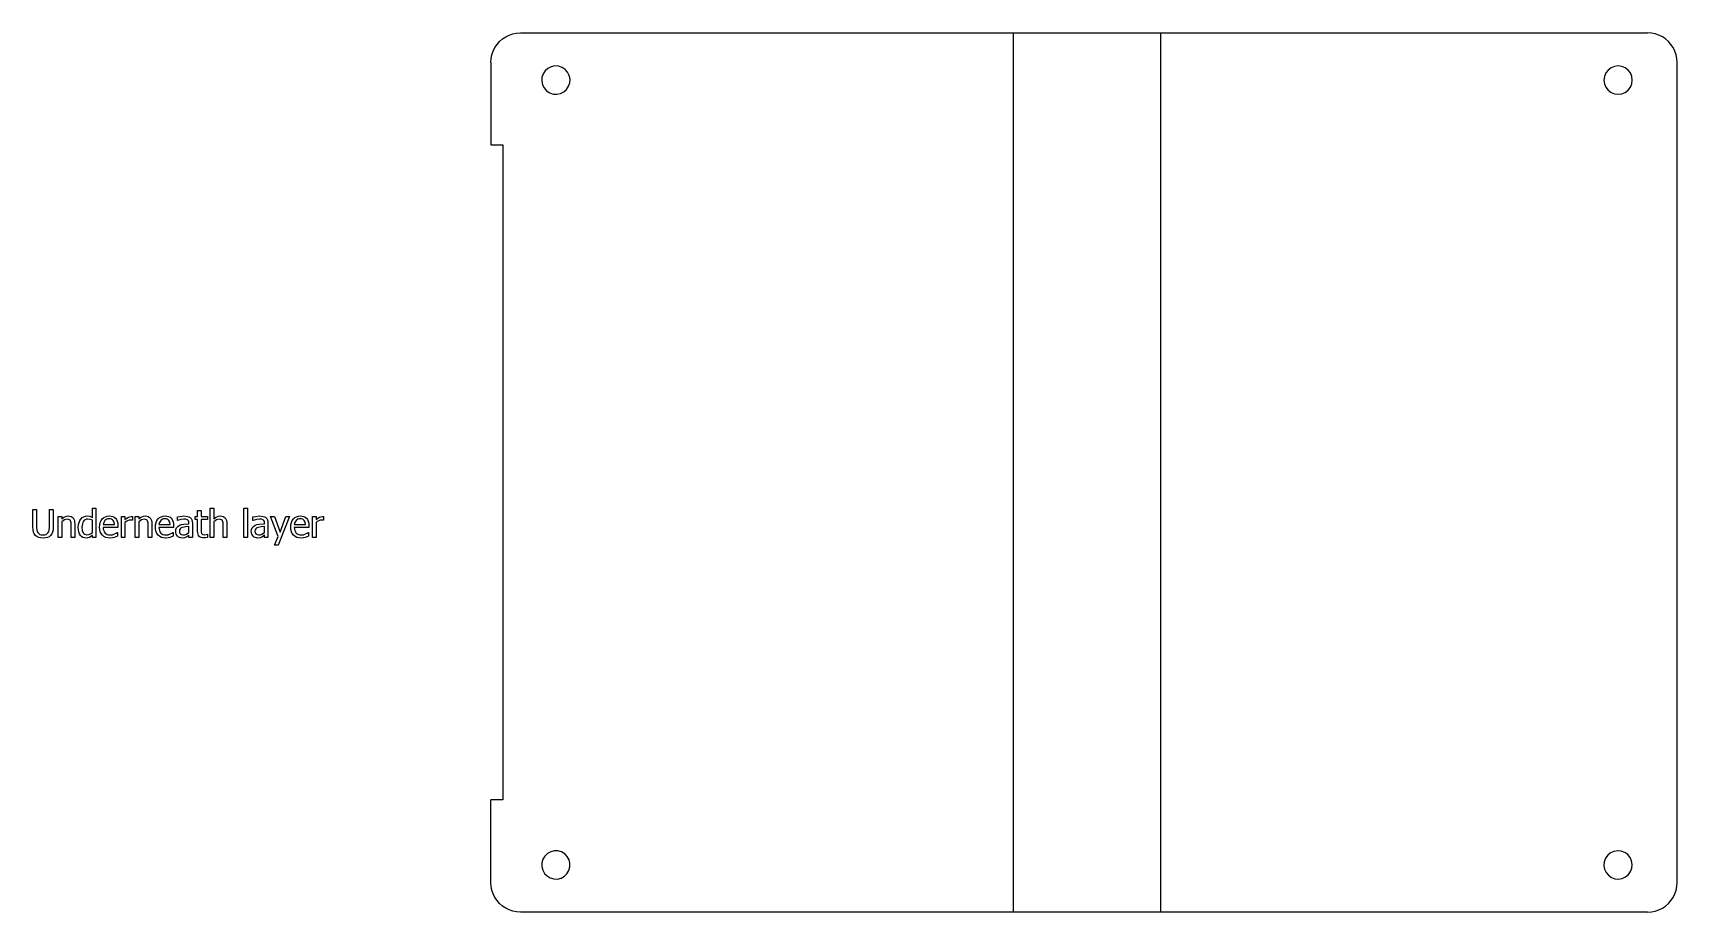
# Model space of a CAD drawing. Extents: x -272 to 362, y -437 to 464.
# Drawn here: x -255.7 to 23, y -437.3 to -288.3 of the extents above; entities that cross this region are included whole.
import ezdxf

# ---------------------------------------------------------------- set-up
doc = ezdxf.new("R2010")
doc.units = 0
doc.layers.get('0').update_dxf_attribs({"linetype": 'CONTINUOUS'})

msp = doc.modelspace()

# ---------------------------------------------------------------- linework, layer by layer
for p, q in [((-176.57, -289.79), (-176.08, -289.35)), ((-176.08, -289.35), (-175.53, -288.99)), ((-175.53, -288.99), (-174.95, -288.7)), ((-174.95, -288.7), (-174.33, -288.49)), ((-174.33, -288.49), (-173.69, -288.36)), ((-173.69, -288.36), (-173.03, -288.32)), ((-173.03, -288.32), (-89.53, -288.32)), ((-89.53, -288.32), (-64.53, -288.32)), ((-89.53, -288.32), (-89.53, -437.32)), ((-64.53, -288.32), (17.97, -288.32)), ((-64.53, -437.32), (-64.53, -288.32)), ((18.62, -288.36), (17.97, -288.32)), ((19.26, -288.49), (18.62, -288.36)), ((19.88, -288.7), (19.26, -288.49)), ((20.47, -288.99), (19.88, -288.7)), ((21.01, -289.35), (20.47, -288.99)), ((21.5, -289.79), (21.01, -289.35)), ((-177.99, -292.67), (-177.86, -292.03)), ((-177.86, -292.03), (-177.65, -291.41)), ((-177.65, -291.41), (-177.36, -290.82)), ((-177.36, -290.82), (-177, -290.28)), ((-177, -290.28), (-176.57, -289.79)), ((21.93, -290.28), (21.5, -289.79)), ((22.3, -290.82), (21.93, -290.28)), ((22.59, -291.41), (22.3, -290.82)), ((22.8, -292.03), (22.59, -291.41)), ((22.92, -292.67), (22.8, -292.03)), ((-178.03, -293.32), (-177.99, -292.67)), ((-178.03, -293.32), (-178.03, -307.32)), ((-169.19, -295.27), (-169.39, -295.86)), ((-168.84, -294.75), (-169.19, -295.27)), ((-168.38, -294.33), (-168.84, -294.75)), ((-167.82, -294.05), (-168.38, -294.33)), ((-167.2, -293.93), (-167.82, -294.05)), ((-166.58, -293.97), (-167.2, -293.93)), ((-165.98, -294.16), (-166.58, -293.97)), ((-165.46, -294.51), (-165.98, -294.16)), ((-165.04, -294.98), (-165.46, -294.51)), ((-164.76, -295.54), (-165.04, -294.98)), ((10.89, -295.12), (10.65, -295.7)), ((11.27, -294.62), (10.89, -295.12)), ((11.77, -294.24), (11.27, -294.62)), ((12.35, -294), (11.77, -294.24)), ((12.97, -293.92), (12.35, -294)), ((13.59, -294), (12.97, -293.92)), ((14.17, -294.24), (13.59, -294)), ((14.66, -294.62), (14.17, -294.24)), ((15.05, -295.12), (14.66, -294.62)), ((15.29, -295.7), (15.05, -295.12)), ((22.97, -293.32), (22.92, -292.67)), ((22.97, -432.32), (22.97, -293.32)), ((-169.39, -295.86), (-169.43, -296.49)), ((-169.43, -296.49), (-169.3, -297.1)), ((-169.3, -297.1), (-169.02, -297.66)), ((-169.02, -297.66), (-168.61, -298.13)), ((-165.69, -298.31), (-165.22, -297.9)), ((-165.22, -297.9), (-164.88, -297.37)), ((-164.88, -297.37), (-164.68, -296.78)), ((-164.64, -296.15), (-164.76, -295.54)), ((-164.68, -296.78), (-164.64, -296.15)), ((10.65, -295.7), (10.57, -296.32)), ((10.57, -296.32), (10.65, -296.94)), ((10.65, -296.94), (10.89, -297.52)), ((10.89, -297.52), (11.27, -298.02)), ((11.27, -298.02), (11.77, -298.4)), ((14.17, -298.4), (14.66, -298.02)), ((14.66, -298.02), (15.05, -297.52)), ((15.05, -297.52), (15.29, -296.94)), ((15.37, -296.32), (15.29, -295.7)), ((15.29, -296.94), (15.37, -296.32)), ((-168.61, -298.13), (-168.08, -298.48)), ((-168.08, -298.48), (-167.49, -298.68)), ((-167.49, -298.68), (-166.86, -298.72)), ((-166.86, -298.72), (-166.25, -298.59)), ((-166.25, -298.59), (-165.69, -298.31)), ((11.77, -298.4), (12.35, -298.64)), ((12.35, -298.64), (12.97, -298.72)), ((12.97, -298.72), (13.59, -298.64)), ((13.59, -298.64), (14.17, -298.4)), ((-178.03, -307.32), (-176.03, -307.32)), ((-176.03, -307.32), (-176.03, -418.32)), ((-255.66, -372.06), (-255.66, -369.09)), ((-255.66, -369.09), (-255.03, -369.09)), ((-255.03, -369.09), (-255.03, -372.06)), ((-252.85, -372.07), (-252.85, -369.09)), ((-252.85, -369.09), (-252.22, -369.09)), ((-252.22, -369.09), (-252.22, -372.06)), ((-251.36, -373.84), (-251.36, -370.28)), ((-251.36, -370.28), (-250.76, -370.28)), ((-250.76, -370.28), (-250.76, -370.67)), ((-250.76, -370.67), (-250.49, -370.46)), ((-250.49, -370.46), (-250.23, -370.31)), ((-250.23, -370.31), (-249.96, -370.21)), ((-249.96, -370.21), (-249.68, -370.18)), ((-249.68, -370.18), (-249.43, -370.2)), ((-249.43, -370.2), (-249.21, -370.27)), ((-249.21, -370.27), (-249.02, -370.37)), ((-249.02, -370.37), (-248.85, -370.53)), ((-248.85, -370.53), (-248.72, -370.72)), ((-247.5, -370.68), (-247.29, -370.47)), ((-247.29, -370.47), (-247.03, -370.31)), ((-247.03, -370.31), (-246.75, -370.21)), ((-246.75, -370.21), (-246.45, -370.18)), ((-246.45, -370.18), (-245.99, -370.24)), ((-245.99, -370.24), (-245.57, -370.42)), ((-245.57, -370.42), (-245.57, -368.88)), ((-245.57, -368.88), (-244.97, -368.88)), ((-244.97, -368.88), (-244.97, -373.84)), ((-243.89, -370.7), (-243.64, -370.47)), ((-243.64, -370.47), (-243.36, -370.31)), ((-243.36, -370.31), (-243.05, -370.21)), ((-243.05, -370.21), (-242.69, -370.18)), ((-242.69, -370.18), (-242.38, -370.2)), ((-242.38, -370.2), (-242.11, -370.28)), ((-242.11, -370.28), (-241.87, -370.4)), ((-241.87, -370.4), (-241.66, -370.58)), ((-240.66, -373.84), (-240.66, -370.28)), ((-240.66, -370.28), (-240.06, -370.28)), ((-240.06, -370.28), (-240.06, -370.81)), ((-240.06, -370.81), (-239.75, -370.56)), ((-239.75, -370.56), (-239.48, -370.4)), ((-239.48, -370.4), (-239.24, -370.31)), ((-239.24, -370.31), (-239.01, -370.28)), ((-239.01, -370.28), (-238.87, -370.28)), ((-238.87, -370.28), (-238.77, -370.3)), ((-238.77, -370.3), (-238.77, -370.92)), ((-238.3, -373.84), (-238.3, -370.28)), ((-238.3, -370.28), (-237.7, -370.28)), ((-237.7, -370.28), (-237.7, -370.67)), ((-237.7, -370.67), (-237.43, -370.46)), ((-237.43, -370.46), (-237.17, -370.31)), ((-237.17, -370.31), (-236.9, -370.21)), ((-236.9, -370.21), (-236.62, -370.18)), ((-236.62, -370.18), (-236.37, -370.2)), ((-236.37, -370.2), (-236.15, -370.27)), ((-236.15, -370.27), (-235.96, -370.37)), ((-235.96, -370.37), (-235.79, -370.53)), ((-235.79, -370.53), (-235.67, -370.72)), ((-234.44, -370.7), (-234.2, -370.47)), ((-234.2, -370.47), (-233.92, -370.31)), ((-233.92, -370.31), (-233.6, -370.21)), ((-233.6, -370.21), (-233.25, -370.18)), ((-233.25, -370.18), (-232.94, -370.2)), ((-232.94, -370.2), (-232.66, -370.28)), ((-232.66, -370.28), (-232.42, -370.4)), ((-232.42, -370.4), (-232.22, -370.58)), ((-231.17, -370.36), (-230.7, -370.25)), ((-231.17, -370.96), (-231.17, -370.36)), ((-230.7, -370.25), (-230.08, -370.19)), ((-230.08, -370.19), (-229.46, -370.25)), ((-229.46, -370.25), (-229.22, -370.33)), ((-229.22, -370.33), (-229.01, -370.46)), ((-229.01, -370.46), (-228.84, -370.63)), ((-228.15, -370.78), (-228.15, -370.28)), ((-228.15, -370.28), (-227.74, -370.28)), ((-227.74, -370.28), (-227.74, -369.25)), ((-227.74, -369.25), (-227.14, -369.25)), ((-227.14, -369.25), (-227.14, -370.28)), ((-227.14, -370.28), (-226.04, -370.28)), ((-226.04, -370.28), (-226.04, -370.78)), ((-225.59, -373.84), (-225.59, -368.88)), ((-225.59, -368.88), (-224.99, -368.88)), ((-224.99, -368.88), (-224.99, -370.67)), ((-224.99, -370.67), (-224.73, -370.46)), ((-224.73, -370.46), (-224.46, -370.31)), ((-224.46, -370.31), (-224.19, -370.21)), ((-224.19, -370.21), (-223.91, -370.18)), ((-223.91, -370.18), (-223.66, -370.2)), ((-223.66, -370.2), (-223.44, -370.27)), ((-223.44, -370.27), (-223.25, -370.37)), ((-223.25, -370.37), (-223.09, -370.53)), ((-223.09, -370.53), (-222.96, -370.72)), ((-219.89, -373.84), (-219.89, -368.88)), ((-219.89, -368.88), (-219.29, -368.88)), ((-219.29, -368.88), (-219.29, -373.84)), ((-218.37, -370.36), (-217.89, -370.25)), ((-218.37, -370.96), (-218.37, -370.36)), ((-217.89, -370.25), (-217.28, -370.19)), ((-217.28, -370.19), (-216.66, -370.25)), ((-216.66, -370.25), (-216.42, -370.33)), ((-216.42, -370.33), (-216.21, -370.46)), ((-216.21, -370.46), (-216.04, -370.63)), ((-214.1, -373.67), (-215.39, -370.28)), ((-215.39, -370.28), (-214.74, -370.28)), ((-214.74, -370.28), (-213.77, -372.92)), ((-212.17, -370.28), (-214.09, -375.16)), ((-213.77, -372.92), (-212.8, -370.28)), ((-212.8, -370.28), (-212.17, -370.28)), ((-211.51, -370.7), (-211.26, -370.47)), ((-211.26, -370.47), (-210.98, -370.31)), ((-210.98, -370.31), (-210.67, -370.21)), ((-210.67, -370.21), (-210.32, -370.18)), ((-210.32, -370.18), (-210, -370.2)), ((-210, -370.2), (-209.73, -370.28)), ((-209.73, -370.28), (-209.49, -370.4)), ((-209.49, -370.4), (-209.28, -370.58)), ((-208.28, -373.84), (-208.28, -370.28)), ((-208.28, -370.28), (-207.68, -370.28)), ((-207.68, -370.28), (-207.68, -370.81)), ((-207.68, -370.81), (-207.37, -370.56)), ((-207.37, -370.56), (-207.11, -370.4)), ((-207.11, -370.4), (-206.86, -370.31)), ((-206.86, -370.31), (-206.63, -370.28)), ((-206.63, -370.28), (-206.49, -370.28)), ((-206.49, -370.28), (-206.39, -370.3)), ((-206.39, -370.3), (-206.39, -370.92)), ((-255.63, -372.52), (-255.66, -372.06)), ((-255.56, -372.91), (-255.63, -372.52)), ((-255.42, -373.23), (-255.56, -372.91)), ((-255.2, -373.51), (-255.42, -373.23)), ((-255.03, -372.06), (-254.98, -372.61)), ((-254.98, -372.61), (-254.92, -372.82)), ((-254.92, -372.82), (-254.82, -373.01)), ((-254.82, -373.01), (-254.67, -373.18)), ((-254.67, -373.18), (-254.47, -373.31)), ((-254.47, -373.31), (-254.23, -373.38)), ((-253.66, -373.38), (-253.41, -373.31)), ((-253.41, -373.31), (-253.21, -373.18)), ((-253.21, -373.18), (-253.06, -373.01)), ((-253.06, -373.01), (-252.96, -372.82)), ((-252.96, -372.82), (-252.89, -372.61)), ((-252.89, -372.61), (-252.85, -372.07)), ((-252.46, -373.23), (-252.67, -373.51)), ((-252.32, -372.91), (-252.46, -373.23)), ((-252.24, -372.52), (-252.32, -372.91)), ((-252.22, -372.06), (-252.24, -372.52)), ((-250.3, -370.87), (-250.76, -371.18)), ((-250.76, -371.18), (-250.76, -373.84)), ((-250.06, -370.78), (-250.3, -370.87)), ((-249.83, -370.75), (-250.06, -370.78)), ((-249.63, -370.77), (-249.83, -370.75)), ((-249.48, -370.82), (-249.63, -370.77)), ((-249.36, -370.9), (-249.48, -370.82)), ((-249.27, -371.02), (-249.36, -370.9)), ((-249.18, -371.36), (-249.27, -371.02)), ((-249.16, -371.81), (-249.18, -371.36)), ((-249.16, -373.84), (-249.16, -371.81)), ((-248.72, -370.72), (-248.63, -370.95)), ((-248.63, -370.95), (-248.58, -371.22)), ((-248.58, -371.22), (-248.56, -371.53)), ((-248.56, -371.53), (-248.56, -373.84)), ((-247.96, -372.09), (-247.93, -371.65)), ((-247.94, -372.51), (-247.96, -372.09)), ((-247.86, -372.89), (-247.94, -372.51)), ((-247.93, -371.65), (-247.84, -371.28)), ((-247.75, -373.2), (-247.86, -372.89)), ((-247.84, -371.28), (-247.69, -370.95)), ((-247.59, -373.47), (-247.75, -373.2)), ((-247.69, -370.95), (-247.5, -370.68)), ((-247.27, -371.5), (-247.34, -372.08)), ((-247.34, -372.08), (-247.29, -372.63)), ((-247.29, -372.63), (-247.14, -373.04)), ((-247.19, -371.27), (-247.27, -371.5)), ((-247.08, -371.08), (-247.19, -371.27)), ((-247.14, -373.04), (-247.02, -373.18)), ((-246.94, -370.92), (-247.08, -371.08)), ((-247.02, -373.18), (-246.88, -373.29)), ((-246.77, -370.82), (-246.94, -370.92)), ((-246.88, -373.29), (-246.7, -373.35)), ((-246.57, -370.75), (-246.77, -370.82)), ((-246.7, -373.35), (-246.49, -373.37)), ((-246.35, -370.73), (-246.57, -370.75)), ((-246.49, -373.37), (-246.26, -373.35)), ((-245.97, -370.77), (-246.35, -370.73)), ((-246.26, -373.35), (-246.02, -373.27)), ((-246.02, -373.27), (-245.79, -373.14)), ((-245.57, -370.92), (-245.97, -370.77)), ((-245.79, -373.14), (-245.57, -372.98)), ((-245.57, -372.98), (-245.57, -370.92)), ((-244.35, -372.08), (-244.32, -371.67)), ((-244.32, -372.5), (-244.35, -372.08)), ((-244.32, -371.67), (-244.23, -371.3)), ((-244.23, -372.87), (-244.32, -372.5)), ((-244.23, -371.3), (-244.09, -370.98)), ((-244.08, -373.18), (-244.23, -372.87)), ((-244.09, -370.98), (-243.89, -370.7)), ((-243.87, -373.45), (-244.08, -373.18)), ((-243.65, -371.27), (-243.74, -371.66)), ((-243.74, -371.66), (-241.85, -371.66)), ((-241.26, -372.12), (-243.74, -372.12)), ((-243.74, -372.12), (-243.72, -372.42)), ((-243.72, -372.42), (-243.66, -372.67)), ((-243.66, -372.67), (-243.56, -372.89)), ((-243.44, -370.96), (-243.65, -371.27)), ((-243.56, -372.89), (-243.42, -373.08)), ((-243.14, -370.75), (-243.44, -370.96)), ((-243.42, -373.08), (-243.25, -373.22)), ((-243.25, -373.22), (-243.05, -373.32)), ((-242.95, -370.69), (-243.14, -370.75)), ((-243.05, -373.32), (-242.82, -373.38)), ((-242.73, -370.67), (-242.95, -370.69)), ((-242.51, -370.69), (-242.73, -370.67)), ((-242.32, -370.74), (-242.51, -370.69)), ((-242.17, -370.83), (-242.32, -370.74)), ((-242.05, -370.95), (-242.17, -370.83)), ((-242.17, -373.36), (-241.83, -373.24)), ((-241.91, -371.25), (-242.05, -370.95)), ((-241.85, -371.66), (-241.91, -371.25)), ((-241.83, -373.24), (-241.55, -373.1)), ((-241.66, -370.58), (-241.49, -370.8)), ((-241.55, -373.1), (-241.37, -372.97)), ((-241.49, -370.8), (-241.37, -371.08)), ((-241.37, -371.08), (-241.29, -371.4)), ((-241.37, -372.97), (-241.33, -372.97)), ((-241.33, -372.97), (-241.33, -373.63)), ((-241.29, -371.4), (-241.26, -371.8)), ((-241.26, -371.8), (-241.26, -372.12)), ((-239.84, -371.13), (-240.06, -371.31)), ((-240.06, -371.31), (-240.06, -373.84)), ((-239.6, -371), (-239.84, -371.13)), ((-239.36, -370.92), (-239.6, -371)), ((-239.12, -370.89), (-239.36, -370.92)), ((-238.94, -370.9), (-239.12, -370.89)), ((-238.8, -370.92), (-238.94, -370.9)), ((-238.77, -370.92), (-238.8, -370.92)), ((-237.24, -370.87), (-237.7, -371.18)), ((-237.7, -371.18), (-237.7, -373.84)), ((-237, -370.78), (-237.24, -370.87)), ((-236.78, -370.75), (-237, -370.78)), ((-236.57, -370.77), (-236.78, -370.75)), ((-236.42, -370.82), (-236.57, -370.77)), ((-236.3, -370.9), (-236.42, -370.82)), ((-236.21, -371.02), (-236.3, -370.9)), ((-236.12, -371.36), (-236.21, -371.02)), ((-236.1, -371.81), (-236.12, -371.36)), ((-236.1, -373.84), (-236.1, -371.81)), ((-235.67, -370.72), (-235.57, -370.95)), ((-235.57, -370.95), (-235.52, -371.22)), ((-235.52, -371.22), (-235.5, -371.53)), ((-235.5, -371.53), (-235.5, -373.84)), ((-234.9, -372.08), (-234.87, -371.67)), ((-234.87, -372.5), (-234.9, -372.08)), ((-234.87, -371.67), (-234.79, -371.3)), ((-234.78, -372.87), (-234.87, -372.5)), ((-234.79, -371.3), (-234.64, -370.98)), ((-234.64, -373.18), (-234.78, -372.87)), ((-234.64, -370.98), (-234.44, -370.7)), ((-234.43, -373.45), (-234.64, -373.18)), ((-234.2, -371.27), (-234.29, -371.66)), ((-234.29, -371.66), (-232.4, -371.66)), ((-231.82, -372.12), (-234.29, -372.12)), ((-234.29, -372.12), (-234.27, -372.42)), ((-234.27, -372.42), (-234.21, -372.67)), ((-234.21, -372.67), (-234.12, -372.89)), ((-234, -370.96), (-234.2, -371.27)), ((-234.12, -372.89), (-233.98, -373.08)), ((-233.69, -370.75), (-234, -370.96)), ((-233.98, -373.08), (-233.81, -373.22)), ((-233.81, -373.22), (-233.61, -373.32)), ((-233.51, -370.69), (-233.69, -370.75)), ((-233.61, -373.32), (-233.37, -373.38)), ((-233.29, -370.67), (-233.51, -370.69)), ((-233.06, -370.69), (-233.29, -370.67)), ((-232.88, -370.74), (-233.06, -370.69)), ((-232.73, -370.83), (-232.88, -370.74)), ((-232.61, -370.95), (-232.73, -370.83)), ((-232.73, -373.36), (-232.38, -373.24)), ((-232.46, -371.25), (-232.61, -370.95)), ((-232.4, -371.66), (-232.46, -371.25)), ((-232.38, -373.24), (-232.11, -373.1)), ((-232.22, -370.58), (-232.05, -370.8)), ((-232.11, -373.1), (-231.92, -372.97)), ((-232.05, -370.8), (-231.92, -371.08)), ((-231.92, -371.08), (-231.85, -371.4)), ((-231.92, -372.97), (-231.89, -372.97)), ((-231.89, -372.97), (-231.89, -373.63)), ((-231.85, -371.4), (-231.82, -371.8)), ((-231.82, -371.8), (-231.82, -372.12)), ((-231.46, -372.81), (-231.42, -372.47)), ((-231.44, -373.04), (-231.46, -372.81)), ((-231.38, -373.27), (-231.44, -373.04)), ((-231.42, -372.47), (-231.31, -372.18)), ((-231.28, -373.46), (-231.38, -373.27)), ((-231.31, -372.18), (-231.1, -371.95)), ((-231.14, -370.96), (-231.17, -370.96)), ((-230.57, -370.78), (-231.14, -370.96)), ((-231.1, -371.95), (-230.81, -371.77)), ((-230.8, -372.53), (-230.84, -372.77)), ((-230.84, -372.77), (-230.8, -373.04)), ((-230.81, -371.77), (-230.48, -371.65)), ((-230.69, -372.35), (-230.8, -372.53)), ((-230.8, -373.04), (-230.67, -373.24)), ((-230.51, -372.22), (-230.69, -372.35)), ((-230.67, -373.24), (-230.46, -373.35)), ((-230.09, -370.72), (-230.57, -370.78)), ((-230.29, -372.12), (-230.51, -372.22)), ((-230.48, -371.65), (-230.1, -371.58)), ((-230.46, -373.35), (-230.17, -373.39)), ((-229.76, -372.03), (-230.29, -372.12)), ((-230.1, -371.58), (-229.22, -371.5)), ((-229.74, -370.75), (-230.09, -370.72)), ((-229.9, -373.36), (-229.65, -373.27)), ((-229.22, -371.98), (-229.76, -372.03)), ((-229.46, -370.84), (-229.74, -370.75)), ((-229.65, -373.27), (-229.22, -372.97)), ((-229.36, -370.93), (-229.46, -370.84)), ((-229.28, -371.04), (-229.36, -370.93)), ((-229.24, -371.19), (-229.28, -371.04)), ((-229.22, -371.38), (-229.24, -371.19)), ((-229.22, -371.5), (-229.22, -371.38)), ((-229.22, -372.97), (-229.22, -371.98)), ((-228.84, -370.63), (-228.72, -370.84)), ((-228.72, -370.84), (-228.65, -371.1)), ((-228.65, -371.1), (-228.62, -371.41)), ((-228.62, -371.41), (-228.62, -373.84)), ((-227.74, -370.78), (-228.15, -370.78)), ((-227.74, -372.75), (-227.74, -370.78)), ((-227.73, -373.03), (-227.74, -372.75)), ((-227.67, -373.28), (-227.73, -373.03)), ((-227.59, -373.48), (-227.67, -373.28)), ((-226.04, -370.78), (-227.14, -370.78)), ((-227.14, -370.78), (-227.14, -372.47)), ((-227.14, -372.47), (-227.13, -372.89)), ((-227.13, -372.89), (-227.06, -373.16)), ((-227.06, -373.16), (-226.99, -373.26)), ((-226.99, -373.26), (-226.88, -373.33)), ((-226.88, -373.33), (-226.55, -373.39)), ((-226.55, -373.39), (-226.27, -373.35)), ((-226.27, -373.35), (-226.07, -373.27)), ((-226.07, -373.27), (-226.04, -373.27)), ((-226.04, -373.27), (-226.04, -373.81)), ((-224.53, -370.87), (-224.99, -371.18)), ((-224.99, -371.18), (-224.99, -373.84)), ((-224.29, -370.78), (-224.53, -370.87)), ((-224.07, -370.75), (-224.29, -370.78)), ((-223.86, -370.77), (-224.07, -370.75)), ((-223.71, -370.82), (-223.86, -370.77)), ((-223.59, -370.9), (-223.71, -370.82)), ((-223.51, -371.02), (-223.59, -370.9)), ((-223.41, -371.36), (-223.51, -371.02)), ((-223.39, -371.81), (-223.41, -371.36)), ((-223.39, -373.84), (-223.39, -371.81)), ((-222.96, -370.72), (-222.86, -370.95)), ((-222.86, -370.95), (-222.81, -371.22)), ((-222.81, -371.22), (-222.79, -371.53)), ((-222.79, -371.53), (-222.79, -373.84)), ((-218.66, -372.81), (-218.62, -372.47)), ((-218.64, -373.04), (-218.66, -372.81)), ((-218.57, -373.27), (-218.64, -373.04)), ((-218.62, -372.47), (-218.5, -372.18)), ((-218.47, -373.46), (-218.57, -373.27)), ((-218.5, -372.18), (-218.3, -371.95)), ((-218.33, -370.96), (-218.37, -370.96)), ((-217.77, -370.78), (-218.33, -370.96)), ((-218.3, -371.95), (-218.01, -371.77)), ((-218, -372.53), (-218.04, -372.77)), ((-218.04, -372.77), (-218, -373.04)), ((-218.01, -371.77), (-217.68, -371.65)), ((-217.88, -372.35), (-218, -372.53)), ((-218, -373.04), (-217.87, -373.24)), ((-217.71, -372.22), (-217.88, -372.35)), ((-217.87, -373.24), (-217.65, -373.35)), ((-217.28, -370.72), (-217.77, -370.78)), ((-217.49, -372.12), (-217.71, -372.22)), ((-217.68, -371.65), (-217.3, -371.58)), ((-217.65, -373.35), (-217.36, -373.39)), ((-216.96, -372.03), (-217.49, -372.12)), ((-217.3, -371.58), (-216.42, -371.5)), ((-216.94, -370.75), (-217.28, -370.72)), ((-217.09, -373.36), (-216.85, -373.27)), ((-216.42, -371.98), (-216.96, -372.03)), ((-216.66, -370.84), (-216.94, -370.75)), ((-216.85, -373.27), (-216.42, -372.97)), ((-216.56, -370.93), (-216.66, -370.84)), ((-216.48, -371.04), (-216.56, -370.93)), ((-216.43, -371.19), (-216.48, -371.04)), ((-216.42, -371.38), (-216.43, -371.19)), ((-216.42, -371.5), (-216.42, -371.38)), ((-216.42, -372.97), (-216.42, -371.98)), ((-216.04, -370.63), (-215.92, -370.84)), ((-215.92, -370.84), (-215.84, -371.1)), ((-215.84, -371.1), (-215.82, -371.41)), ((-215.82, -371.41), (-215.82, -373.84)), ((-211.97, -372.08), (-211.94, -371.67)), ((-211.94, -372.5), (-211.97, -372.08)), ((-211.94, -371.67), (-211.85, -371.3)), ((-211.85, -372.87), (-211.94, -372.5)), ((-211.85, -371.3), (-211.71, -370.98)), ((-211.7, -373.18), (-211.85, -372.87)), ((-211.71, -370.98), (-211.51, -370.7)), ((-211.5, -373.45), (-211.7, -373.18)), ((-211.27, -371.27), (-211.36, -371.66)), ((-211.36, -371.66), (-209.47, -371.66)), ((-208.89, -372.12), (-211.36, -372.12)), ((-211.36, -372.12), (-211.34, -372.42)), ((-211.34, -372.42), (-211.28, -372.67)), ((-211.28, -372.67), (-211.18, -372.89)), ((-211.06, -370.96), (-211.27, -371.27)), ((-211.18, -372.89), (-211.04, -373.08)), ((-210.76, -370.75), (-211.06, -370.96)), ((-211.04, -373.08), (-210.87, -373.22)), ((-210.87, -373.22), (-210.67, -373.32)), ((-210.57, -370.69), (-210.76, -370.75)), ((-210.67, -373.32), (-210.44, -373.38)), ((-210.35, -370.67), (-210.57, -370.69)), ((-210.13, -370.69), (-210.35, -370.67)), ((-209.94, -370.74), (-210.13, -370.69)), ((-209.79, -370.83), (-209.94, -370.74)), ((-209.67, -370.95), (-209.79, -370.83)), ((-209.79, -373.36), (-209.45, -373.24)), ((-209.53, -371.25), (-209.67, -370.95)), ((-209.47, -371.66), (-209.53, -371.25)), ((-209.45, -373.24), (-209.17, -373.1)), ((-209.28, -370.58), (-209.11, -370.8)), ((-209.17, -373.1), (-208.99, -372.97)), ((-209.11, -370.8), (-208.99, -371.08)), ((-208.99, -371.08), (-208.91, -371.4)), ((-208.99, -372.97), (-208.95, -372.97)), ((-208.95, -372.97), (-208.95, -373.63)), ((-208.91, -371.4), (-208.89, -371.8)), ((-208.89, -371.8), (-208.89, -372.12)), ((-207.46, -371.13), (-207.68, -371.31)), ((-207.68, -371.31), (-207.68, -373.84)), ((-207.23, -371), (-207.46, -371.13)), ((-206.99, -370.92), (-207.23, -371)), ((-206.74, -370.89), (-206.99, -370.92)), ((-206.56, -370.9), (-206.74, -370.89)), ((-206.42, -370.92), (-206.56, -370.9)), ((-206.39, -370.92), (-206.42, -370.92)), ((-254.96, -373.7), (-255.2, -373.51)), ((-254.67, -373.83), (-254.96, -373.7)), ((-254.33, -373.92), (-254.67, -373.83)), ((-253.94, -373.94), (-254.33, -373.92)), ((-254.23, -373.38), (-253.94, -373.4)), ((-253.94, -373.4), (-253.66, -373.38)), ((-253.54, -373.92), (-253.94, -373.94)), ((-253.2, -373.84), (-253.54, -373.92)), ((-252.92, -373.7), (-253.2, -373.84)), ((-252.67, -373.51), (-252.92, -373.7)), ((-250.76, -373.84), (-251.36, -373.84)), ((-248.56, -373.84), (-249.16, -373.84)), ((-247.4, -373.67), (-247.59, -373.47)), ((-247.17, -373.82), (-247.4, -373.67)), ((-246.91, -373.91), (-247.17, -373.82)), ((-246.63, -373.94), (-246.91, -373.91)), ((-246.32, -373.91), (-246.63, -373.94)), ((-246.05, -373.82), (-246.32, -373.91)), ((-245.81, -373.68), (-246.05, -373.82)), ((-245.57, -373.48), (-245.81, -373.68)), ((-245.57, -373.84), (-245.57, -373.48)), ((-244.97, -373.84), (-245.57, -373.84)), ((-243.62, -373.66), (-243.87, -373.45)), ((-243.31, -373.81), (-243.62, -373.66)), ((-242.95, -373.9), (-243.31, -373.81)), ((-242.55, -373.93), (-242.95, -373.9)), ((-242.82, -373.38), (-242.56, -373.4)), ((-242.56, -373.4), (-242.17, -373.36)), ((-242.19, -373.9), (-242.55, -373.93)), ((-241.87, -373.83), (-242.19, -373.9)), ((-241.59, -373.73), (-241.87, -373.83)), ((-241.33, -373.63), (-241.59, -373.73)), ((-240.06, -373.84), (-240.66, -373.84)), ((-237.7, -373.84), (-238.3, -373.84)), ((-235.5, -373.84), (-236.1, -373.84)), ((-234.17, -373.66), (-234.43, -373.45)), ((-233.86, -373.81), (-234.17, -373.66)), ((-233.51, -373.9), (-233.86, -373.81)), ((-233.11, -373.93), (-233.51, -373.9)), ((-233.37, -373.38), (-233.11, -373.4)), ((-233.11, -373.4), (-232.73, -373.36)), ((-232.75, -373.9), (-233.11, -373.93)), ((-232.43, -373.83), (-232.75, -373.9)), ((-232.15, -373.73), (-232.43, -373.83)), ((-231.89, -373.63), (-232.15, -373.73)), ((-231.15, -373.63), (-231.28, -373.46)), ((-230.98, -373.76), (-231.15, -373.63)), ((-230.8, -373.86), (-230.98, -373.76)), ((-230.59, -373.92), (-230.8, -373.86)), ((-230.38, -373.94), (-230.59, -373.92)), ((-229.96, -373.9), (-230.38, -373.94)), ((-230.17, -373.39), (-229.9, -373.36)), ((-229.66, -373.77), (-229.96, -373.9)), ((-229.42, -373.62), (-229.66, -373.77)), ((-229.22, -373.46), (-229.42, -373.62)), ((-229.22, -373.84), (-229.22, -373.46)), ((-228.62, -373.84), (-229.22, -373.84)), ((-227.47, -373.64), (-227.59, -373.48)), ((-227.32, -373.76), (-227.47, -373.64)), ((-227.14, -373.85), (-227.32, -373.76)), ((-226.93, -373.9), (-227.14, -373.85)), ((-226.7, -373.92), (-226.93, -373.9)), ((-226.38, -373.89), (-226.7, -373.92)), ((-226.04, -373.81), (-226.38, -373.89)), ((-224.99, -373.84), (-225.59, -373.84)), ((-222.79, -373.84), (-223.39, -373.84)), ((-219.29, -373.84), (-219.89, -373.84)), ((-218.34, -373.63), (-218.47, -373.46)), ((-218.18, -373.76), (-218.34, -373.63)), ((-217.99, -373.86), (-218.18, -373.76)), ((-217.79, -373.92), (-217.99, -373.86)), ((-217.58, -373.94), (-217.79, -373.92)), ((-217.16, -373.9), (-217.58, -373.94)), ((-217.36, -373.39), (-217.09, -373.36)), ((-216.85, -373.77), (-217.16, -373.9)), ((-216.61, -373.62), (-216.85, -373.77)), ((-216.42, -373.46), (-216.61, -373.62)), ((-216.42, -373.84), (-216.42, -373.46)), ((-215.82, -373.84), (-216.42, -373.84)), ((-214.73, -375.16), (-214.1, -373.67)), ((-214.09, -375.16), (-214.73, -375.16)), ((-211.24, -373.66), (-211.5, -373.45)), ((-210.93, -373.81), (-211.24, -373.66)), ((-210.57, -373.9), (-210.93, -373.81)), ((-210.17, -373.93), (-210.57, -373.9)), ((-210.44, -373.38), (-210.18, -373.4)), ((-210.18, -373.4), (-209.79, -373.36)), ((-209.81, -373.9), (-210.17, -373.93)), ((-209.5, -373.83), (-209.81, -373.9)), ((-209.21, -373.73), (-209.5, -373.83)), ((-208.95, -373.63), (-209.21, -373.73)), ((-207.68, -373.84), (-208.28, -373.84)), ((-176.03, -418.32), (-178.03, -418.32)), ((-178.03, -432.32), (-178.03, -418.32)), ((-169.41, -428.97), (-169.42, -429.6)), ((-169.23, -428.37), (-169.41, -428.97)), ((-168.91, -427.83), (-169.23, -428.37)), ((-168.46, -427.39), (-168.91, -427.83)), ((-167.91, -427.09), (-168.46, -427.39)), ((-167.31, -426.94), (-167.91, -427.09)), ((-166.68, -426.95), (-167.31, -426.94)), ((-166.08, -427.12), (-166.68, -426.95)), ((-165.54, -427.44), (-166.08, -427.12)), ((-165.1, -427.89), (-165.54, -427.44)), ((-164.8, -428.44), (-165.1, -427.89)), ((-164.65, -429.05), (-164.8, -428.44)), ((-164.66, -429.67), (-164.65, -429.05)), ((10.63, -428.78), (10.57, -429.4)), ((10.85, -428.19), (10.63, -428.78)), ((11.21, -427.68), (10.85, -428.19)), ((11.7, -427.29), (11.21, -427.68)), ((12.27, -427.03), (11.7, -427.29)), ((12.89, -426.92), (12.27, -427.03)), ((13.51, -426.98), (12.89, -426.92)), ((14.1, -427.2), (13.51, -426.98)), ((14.61, -427.57), (14.1, -427.2)), ((15, -428.05), (14.61, -427.57)), ((15.26, -428.62), (15, -428.05)), ((15.37, -429.24), (15.26, -428.62)), ((-169.42, -429.6), (-169.26, -430.2)), ((-169.26, -430.2), (-168.96, -430.75)), ((-168.96, -430.75), (-168.52, -431.2)), ((-168.52, -431.2), (-167.99, -431.52)), ((-167.99, -431.52), (-167.39, -431.7)), ((-167.39, -431.7), (-166.76, -431.71)), ((-166.76, -431.71), (-166.15, -431.55)), ((-166.15, -431.55), (-165.6, -431.25)), ((-165.6, -431.25), (-165.15, -430.81)), ((-165.15, -430.81), (-164.83, -430.28)), ((-164.83, -430.28), (-164.66, -429.67)), ((10.57, -429.4), (10.67, -430.02)), ((10.67, -430.02), (10.93, -430.59)), ((10.93, -430.59), (11.33, -431.08)), ((11.33, -431.08), (11.84, -431.44)), ((11.84, -431.44), (12.43, -431.66)), ((12.43, -431.66), (13.05, -431.72)), ((13.05, -431.72), (13.67, -431.62)), ((13.67, -431.62), (14.24, -431.36)), ((14.24, -431.36), (14.72, -430.96)), ((14.72, -430.96), (15.09, -430.45)), ((15.09, -430.45), (15.31, -429.86)), ((15.31, -429.86), (15.37, -429.24)), ((-177.99, -432.97), (-178.03, -432.32)), ((-177.86, -433.62), (-177.99, -432.97)), ((-177.65, -434.23), (-177.86, -433.62)), ((-177.36, -434.82), (-177.65, -434.23)), ((22.3, -434.82), (22.59, -434.23)), ((22.59, -434.23), (22.8, -433.62)), ((22.8, -433.62), (22.92, -432.97)), ((22.92, -432.97), (22.97, -432.32)), ((-177, -435.37), (-177.36, -434.82)), ((-176.57, -435.86), (-177, -435.37)), ((-176.08, -436.29), (-176.57, -435.86)), ((-175.53, -436.65), (-176.08, -436.29)), ((-174.95, -436.94), (-175.53, -436.65)), ((-174.33, -437.15), (-174.95, -436.94)), ((-173.69, -437.28), (-174.33, -437.15)), ((-173.03, -437.32), (-173.69, -437.28)), ((-89.53, -437.32), (-173.03, -437.32)), ((-64.53, -437.32), (-89.53, -437.32)), ((17.97, -437.32), (-64.53, -437.32)), ((17.97, -437.32), (18.62, -437.28)), ((18.62, -437.28), (19.26, -437.15)), ((19.26, -437.15), (19.88, -436.94)), ((19.88, -436.94), (20.47, -436.65)), ((20.47, -436.65), (21.01, -436.29)), ((21.01, -436.29), (21.5, -435.86)), ((21.5, -435.86), (21.93, -435.37)), ((21.93, -435.37), (22.3, -434.82))]:
    msp.add_line(p, q)

doc.saveas('drawing.dxf')
